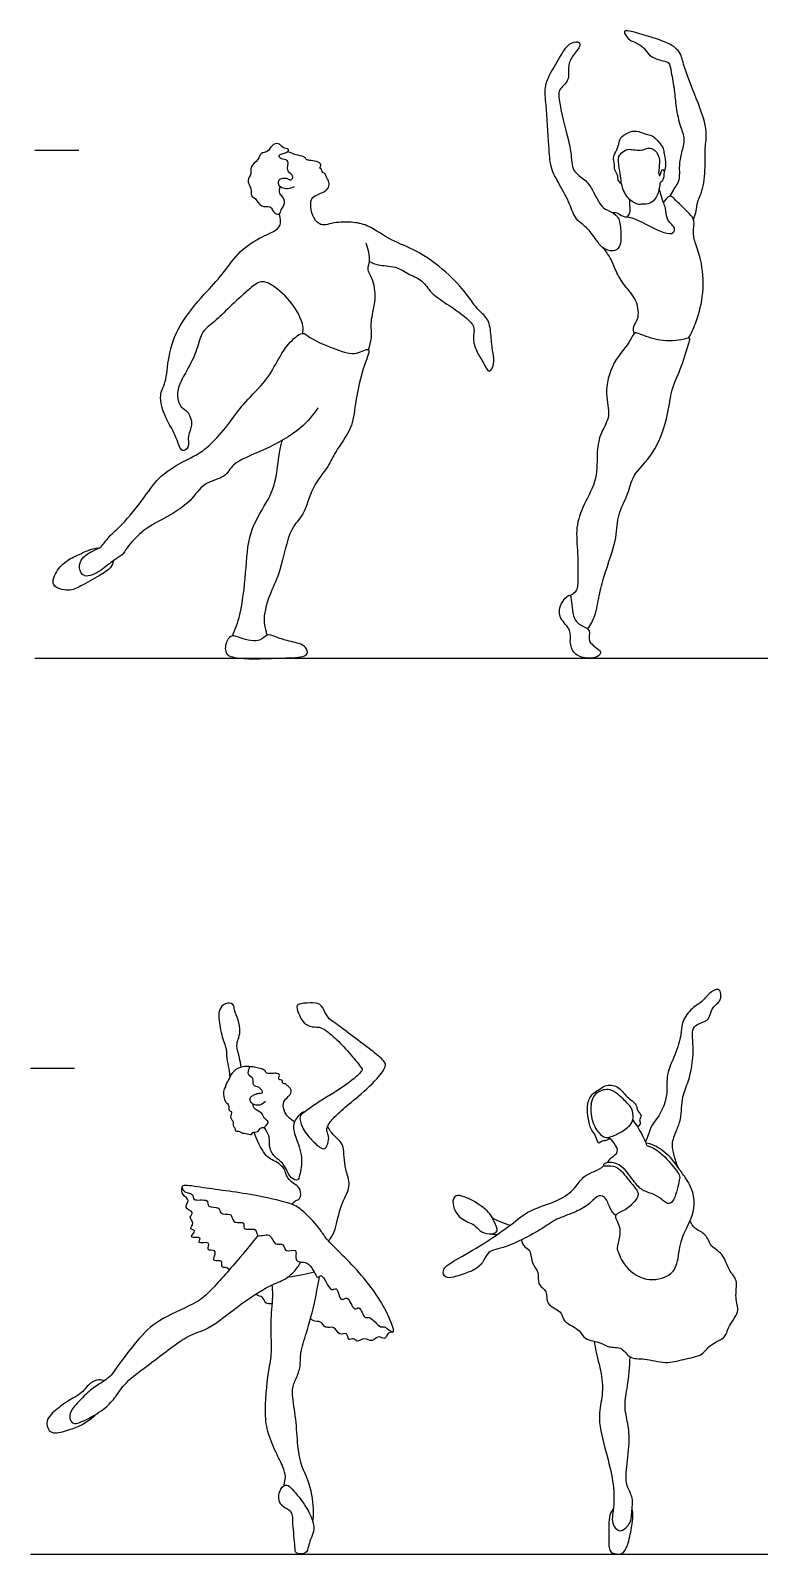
# Model space of a CAD drawing. Header units: millimetres. Extents: x 71.6 to 121.6, y 1.1 to 34.5.
# Drawn here: x 89.56 to 92.08, y 4.68 to 9.94 of the extents above; entities that cross this region are included whole.
import ezdxf

# ---------------------------------------------------------------- set-up
doc = ezdxf.new("R2010")
doc.units = ezdxf.units.MM

msp = doc.modelspace()

# ---------------------------------------------------------------- linework, layer by layer
for p, q in [((89.5772, 9.529), (89.7296, 9.529)), ((89.5772, 7.7764), (103.0033, 7.7764)), ((89.5623, 6.361), (89.7147, 6.361)), ((89.5623, 4.6846), (102.6985, 4.6846))]:
    msp.add_line(p, q)
for points, knots in [([(91.8495, 9.2904), (91.8532, 9.2994), (91.8605, 9.318), (91.8617, 9.3537), (91.8861, 9.396), (91.8914, 9.4815), (91.8878, 9.5362), (91.8999, 9.5961), (91.8666, 9.6927), (91.8179, 9.808), (91.808, 9.8596), (91.7867, 9.8858), (91.7453, 9.9064), (91.689, 9.9228), (91.6336, 9.9409), (91.604, 9.9427), (91.6245, 9.9093), (91.6469, 9.9028), (91.6837, 9.8819), (91.6933, 9.8528), (91.7448, 9.8362), (91.7669, 9.8335), (91.7733, 9.7952), (91.7852, 9.7346), (91.7876, 9.6774), (91.8037, 9.6105), (91.8218, 9.5675), (91.8077, 9.5203), (91.7984, 9.4766), (91.8035, 9.427), (91.788, 9.4055), (91.7803, 9.392), (91.7712, 9.3771), (91.7667, 9.3697)], [0, 0, 0, 0, 0.312652, 0.647949, 1.049754, 1.581726, 2.012896, 2.44696, 3.034744, 3.689166, 4.098309, 4.416281, 4.80193, 5.255413, 5.708396, 5.94916, 6.250825, 6.547147, 6.907727, 7.222459, 7.634677, 7.889859, 8.223279, 8.683087, 9.128844, 9.605167, 9.995126, 10.387582, 10.782463, 11.184025, 11.467807, 11.695871, 11.990905, 11.990905, 11.990905, 11.990905]), ([(91.5361, 9.1935), (91.5473, 9.1842), (91.5705, 9.1789), (91.6014, 9.1914), (91.5988, 9.2595), (91.5931, 9.3008), (91.5589, 9.3204), (91.5304, 9.3305), (91.502, 9.3935), (91.477, 9.4279), (91.4275, 9.4564), (91.4305, 9.5256), (91.4023, 9.6142), (91.381, 9.7213), (91.3889, 9.7417), (91.4236, 9.7693), (91.4151, 9.8207), (91.4312, 9.8553), (91.4638, 9.8899), (91.4528, 9.9065), (91.4145, 9.8964), (91.3893, 9.8488), (91.3513, 9.7891), (91.3351, 9.7443), (91.3422, 9.6828), (91.3505, 9.5473), (91.355, 9.4658), (91.3873, 9.4118), (91.4237, 9.3448), (91.4408, 9.2877), (91.4954, 9.2556), (91.5203, 9.2065), (91.5361, 9.1935)], [0, 0, 0, 0, 0.350197, 0.643699, 1.103804, 1.478169, 1.817807, 2.131416, 2.598537, 2.986446, 3.392797, 3.846154, 4.429372, 5.019924, 5.276264, 5.635346, 6.03617, 6.399574, 6.772858, 7.039598, 7.331995, 7.76382, 8.253672, 8.639206, 9.092765, 9.767398, 10.251158, 10.747629, 11.257447, 11.690307, 12.142396, 12.635122, 12.635122, 12.635122, 12.635122]), ([(91.6017, 9.4128), (91.597, 9.4161), (91.5876, 9.4249), (91.59, 9.4443), (91.5752, 9.4602), (91.5783, 9.4839), (91.5706, 9.5017), (91.5821, 9.5241), (91.5937, 9.5495), (91.5948, 9.5739), (91.6248, 9.5903), (91.6523, 9.5995), (91.6848, 9.5822), (91.7083, 9.5836), (91.7353, 9.5505), (91.7465, 9.5356), (91.7481, 9.5148), (91.7564, 9.479), (91.7511, 9.463), (91.7482, 9.4553)], [0, 0, 0, 0, 0.239849, 0.483179, 0.74171, 1.01626, 1.262285, 1.543539, 1.8516, 2.124948, 2.447973, 2.757948, 3.094413, 3.370491, 3.735894, 3.985472, 4.24388, 4.591204, 4.878495, 4.878495, 4.878495, 4.878495]), ([(90.4724, 9.4025), (90.4565, 9.3946), (90.4273, 9.3949), (90.416, 9.4128), (90.4183, 9.4282), (90.4333, 9.4329), (90.4488, 9.4332), (90.4599, 9.422), (90.469, 9.4346), (90.4649, 9.446), (90.4426, 9.4573), (90.4578, 9.495), (90.4332, 9.4969), (90.4177, 9.5043), (90.4225, 9.5177), (90.4518, 9.5207), (90.4546, 9.5352), (90.4308, 9.5351), (90.4202, 9.5561), (90.3922, 9.5471), (90.3841, 9.5216), (90.3539, 9.521), (90.351, 9.4946), (90.3173, 9.4729), (90.3271, 9.4471), (90.3053, 9.424), (90.3269, 9.397), (90.3202, 9.3699), (90.3414, 9.3634), (90.3555, 9.3297), (90.3901, 9.3385), (90.3969, 9.3214), (90.4053, 9.3111), (90.4232, 9.3046), (90.4257, 9.3249), (90.4436, 9.3443), (90.4333, 9.3699), (90.4197, 9.378), (90.4212, 9.3956), (90.4239, 9.4031)], [0, 0, 0, 0, 0.345126, 0.601313, 0.810963, 1.031908, 1.264051, 1.469865, 1.663808, 1.855207, 2.124347, 2.447607, 2.700668, 2.928579, 3.10804, 3.417703, 3.582577, 3.839197, 4.104008, 4.384781, 4.675362, 4.960926, 5.241459, 5.590561, 5.87024, 6.168096, 6.490452, 6.773179, 7.021689, 7.353981, 7.666655, 7.892684, 8.112301, 8.330588, 8.56527, 8.861413, 9.146792, 9.378001, 9.633114, 9.633114, 9.633114, 9.633114]), ([(90.7314, 9.1444), (90.7414, 9.14), (90.7615, 9.1298), (90.824, 9.1308), (90.8684, 9.0985), (90.9164, 9.0818), (90.9441, 9.033), (90.9984, 8.9997), (91.0761, 8.9457), (91.0968, 8.9147), (91.0865, 8.8788), (91.0999, 8.8331), (91.1247, 8.7998), (91.1439, 8.7522), (91.1653, 8.7946), (91.1565, 8.8332), (91.151, 8.887), (91.1463, 8.9465), (91.1051, 8.9762), (91.0672, 9.0359), (90.9975, 9.1114), (90.8949, 9.1857), (90.8085, 9.2145), (90.7313, 9.2693), (90.6795, 9.2819), (90.6096, 9.2812), (90.5824, 9.2698), (90.5552, 9.2722), (90.5333, 9.3027), (90.527, 9.3419), (90.5326, 9.3703), (90.5709, 9.381), (90.5928, 9.3987), (90.5942, 9.4197), (90.5819, 9.4368), (90.5789, 9.4505), (90.5688, 9.4504), (90.5666, 9.4657), (90.5578, 9.4665), (90.5692, 9.4807), (90.5489, 9.4916), (90.5262, 9.4932), (90.5141, 9.496), (90.5062, 9.5087), (90.477, 9.5122), (90.4593, 9.5203), (90.45, 9.5244)], [0, 0, 0, 0, 0.330094, 0.774539, 1.201593, 1.603011, 2.016562, 2.486328, 3.0471, 3.37985, 3.715152, 4.104334, 4.499674, 4.838752, 5.148973, 5.521954, 5.950267, 6.38293, 6.776666, 7.254421, 7.844526, 8.49086, 9.048721, 9.595734, 10.023548, 10.496365, 10.808241, 11.086928, 11.428907, 11.793369, 12.081459, 12.432988, 12.732045, 12.97847, 13.243859, 13.445737, 13.603178, 13.812976, 13.943674, 14.138757, 14.384451, 14.668465, 14.862319, 15.069367, 15.373554, 15.692214, 15.692214, 15.692214, 15.692214]), ([(91.6694, 9.3424), (91.6758, 9.3428), (91.6946, 9.3417), (91.7179, 9.3569), (91.7336, 9.3942), (91.7326, 9.4176), (91.7422, 9.4194), (91.7479, 9.4393), (91.7494, 9.4633), (91.7386, 9.4633), (91.7351, 9.4361), (91.7273, 9.4483), (91.7332, 9.4779), (91.7326, 9.5154), (91.7002, 9.5448), (91.6681, 9.5218), (91.6208, 9.5389), (91.6006, 9.518), (91.5893, 9.5086), (91.5926, 9.4659), (91.6003, 9.4325), (91.6008, 9.4057), (91.6208, 9.3608), (91.656, 9.3399), (91.6647, 9.3421), (91.6694, 9.3424)], [0, 0, 0, 0, 0.280985, 0.579938, 0.949098, 1.209674, 1.359061, 1.621183, 1.891252, 2.024043, 2.289374, 2.428109, 2.747848, 3.105428, 3.444551, 3.781528, 4.173126, 4.461088, 4.67163, 5.03793, 5.382916, 5.678952, 6.08233, 6.436113, 6.641746, 6.641746, 6.641746, 6.641746]), ([(91.5696, 9.3138), (91.5747, 9.3145), (91.5861, 9.3161), (91.6072, 9.2972), (91.6347, 9.3007), (91.6872, 9.2722), (91.7737, 9.2281), (91.7916, 9.2623), (91.7539, 9.2849), (91.7563, 9.3301), (91.7447, 9.3461), (91.7377, 9.3771), (91.7335, 9.3898), (91.7315, 9.3964)], [0, 0, 0, 0, 0.228138, 0.519398, 0.805523, 1.266443, 1.812452, 2.06965, 2.422945, 2.794971, 3.05261, 3.371102, 3.634164, 3.634164, 3.634164, 3.634164]), ([(91.8329, 8.88), (91.8418, 8.8967), (91.8582, 8.9322), (91.8865, 9.0237), (91.882, 9.1371), (91.858, 9.1994), (91.8463, 9.2431), (91.8556, 9.2871), (91.8357, 9.311), (91.7846, 9.3596), (91.7683, 9.3765), (91.7497, 9.3571), (91.7459, 9.3474)], [0, 0, 0, 0, 0.435137, 0.999718, 1.617395, 2.086539, 2.471558, 2.838303, 3.158262, 3.646764, 3.894608, 4.218307, 4.218307, 4.218307, 4.218307]), ([(90.5017, 8.8972), (90.5028, 8.9058), (90.5055, 8.9252), (90.4757, 8.9936), (90.4101, 9.0578), (90.357, 9.0849), (90.3109, 9.044), (90.249, 8.9887), (90.1992, 8.9368), (90.151, 8.9054), (90.138, 8.8397), (90.1092, 8.7803), (90.0782, 8.7292), (90.0643, 8.6827), (90.0791, 8.6404), (90.1075, 8.6296), (90.1252, 8.5788), (90.1009, 8.5452), (90.1136, 8.5035), (90.0804, 8.4825), (90.0672, 8.5436), (90.0267, 8.6021), (90.0027, 8.684), (90.0322, 8.7278), (90.0363, 8.8213), (90.0708, 8.926), (90.1578, 9.0292), (90.2289, 9.1031), (90.2822, 9.1844), (90.3592, 9.2319), (90.4221, 9.2556), (90.4259, 9.2831), (90.4236, 9.3008), (90.4203, 9.3087)], [0, 0, 0, 0, 0.294764, 0.781534, 1.34562, 1.755049, 2.177973, 2.71317, 3.204731, 3.627318, 4.086119, 4.559528, 5.005436, 5.402589, 5.764578, 6.071722, 6.465836, 6.827984, 7.187245, 7.455557, 7.854944, 8.367972, 8.877415, 9.279144, 9.82311, 10.437531, 11.098434, 11.614665, 12.202602, 12.766963, 13.259015, 13.537695, 13.829296, 13.829296, 13.829296, 13.829296]), ([(91.6221, 9.2986), (91.6257, 9.3032), (91.6324, 9.3137), (91.63, 9.338), (91.6298, 9.3521), (91.6293, 9.3593)], [0, 0, 0, 0, 0.2416854, 0.5222923, 0.7915642, 0.7915642, 0.7915642, 0.7915642]), ([(90.7283, 8.8411), (90.733, 8.8542), (90.7422, 8.8818), (90.7336, 8.9393), (90.7547, 9.0047), (90.7495, 9.078), (90.721, 9.1154), (90.737, 9.1475), (90.728, 9.1895), (90.72, 9.2088)], [0, 0, 0, 0, 0.372411, 0.803185, 1.285039, 1.774871, 2.145607, 2.468631, 2.924836, 2.924836, 2.924836, 2.924836]), ([(91.6447, 8.8961), (91.6426, 8.904), (91.6396, 8.9227), (91.6636, 8.9455), (91.6571, 9.0143), (91.6112, 9.06), (91.581, 9.1114), (91.5648, 9.1581), (91.546, 9.1823), (91.5361, 9.1935)], [0, 0, 0, 0, 0.285965, 0.599643, 1.055324, 1.523519, 1.967847, 2.371757, 2.758518, 2.758518, 2.758518, 2.758518]), ([(90.5541, 8.6406), (90.5368, 8.6151), (90.4981, 8.5642), (90.3714, 8.4929), (90.2575, 8.4526), (90.2378, 8.3976), (90.1576, 8.3846), (90.1165, 8.314), (90.0319, 8.2612), (89.9548, 8.2249), (89.894, 8.1596), (89.8811, 8.1304), (89.8465, 8.1146), (89.8099, 8.0788), (89.7467, 8.0476), (89.7267, 8.0886), (89.7389, 8.1246), (89.775, 8.1461), (89.8073, 8.1576), (89.8337, 8.1996), (89.8815, 8.2362), (89.9582, 8.3341), (90.0072, 8.4078), (90.0945, 8.4584), (90.146, 8.4819), (90.2001, 8.5274), (90.2587, 8.6003), (90.3019, 8.6624), (90.377, 8.7315), (90.4178, 8.8088), (90.4471, 8.8582), (90.5016, 8.9085), (90.5257, 8.8775), (90.6204, 8.8398), (90.6813, 8.8186), (90.7431, 8.8568), (90.7083, 8.7813), (90.6809, 8.6541), (90.6751, 8.5701), (90.6126, 8.4905), (90.5919, 8.4361), (90.5305, 8.3686), (90.5089, 8.2685), (90.4533, 8.2262), (90.4273, 8.0758), (90.39, 8.0077), (90.3614, 7.9146), (90.3745, 7.8687), (90.3772, 7.8597), (90.3785, 7.8558)], [0, 0, 0, 0, 0.553938, 1.254839, 1.876415, 2.281138, 2.765108, 3.277429, 3.846384, 4.392672, 4.924534, 5.240115, 5.576427, 6.006179, 6.450578, 6.778542, 7.121656, 7.487473, 7.821216, 8.209205, 8.661213, 9.29956, 9.855839, 10.420353, 10.854385, 11.332608, 11.88857, 12.395629, 12.975601, 13.50989, 13.964254, 14.412775, 14.724684, 15.305872, 15.786853, 16.163143, 16.578376, 17.261079, 17.796489, 18.356318, 18.798554, 19.341856, 19.909882, 20.383042, 21.074161, 21.607002, 22.165948, 22.54766, 22.751755, 22.751755, 22.751755, 22.751755]), ([(91.4852, 7.877), (91.4947, 7.8917), (91.5125, 7.9225), (91.5245, 7.9952), (91.5405, 8.0622), (91.5886, 8.1915), (91.5849, 8.2708), (91.6268, 8.3419), (91.6379, 8.4114), (91.7181, 8.4781), (91.765, 8.6178), (91.7711, 8.7031), (91.8102, 8.7801), (91.8325, 8.8628), (91.8402, 8.8841), (91.8021, 8.8708), (91.7234, 8.8683), (91.6627, 8.8972), (91.6433, 8.9005), (91.6331, 8.8669), (91.5667, 8.7979), (91.5405, 8.6896), (91.5669, 8.6132), (91.5286, 8.5561), (91.5138, 8.4872), (91.5215, 8.3942), (91.4701, 8.3082), (91.4411, 8.2265), (91.4521, 8.1396), (91.4503, 8.0488), (91.4502, 8.0084), (91.4324, 7.9959), (91.4243, 7.9919)], [0, 0, 0, 0, 0.418951, 0.902286, 1.395797, 2.067329, 2.585877, 3.094135, 3.565535, 4.144209, 4.840329, 5.373858, 5.917881, 6.454202, 6.656595, 6.965802, 7.499218, 7.970097, 8.18401, 8.488403, 9.054901, 9.661905, 10.161837, 10.618124, 11.10037, 11.651585, 12.225009, 12.755889, 13.300137, 13.853331, 14.205075, 14.506001, 14.506001, 14.506001, 14.506001]), ([(90.2593, 7.8533), (90.2693, 7.8772), (90.289, 7.9265), (90.3071, 8.0729), (90.3113, 8.2088), (90.376, 8.3107), (90.4106, 8.3794), (90.4194, 8.4865), (90.4277, 8.5142), (90.4313, 8.5283)], [0, 0, 0, 0, 0.507708, 1.203023, 1.884383, 2.499771, 3.015557, 3.599223, 3.980286, 3.980286, 3.980286, 3.980286]), ([(89.8486, 8.113), (89.8465, 8.1045), (89.8406, 8.0853), (89.8, 8.06), (89.7358, 8.0248), (89.6969, 8.0051), (89.6265, 8.022), (89.6545, 8.0847), (89.6931, 8.1182), (89.7404, 8.1384), (89.7766, 8.1558), (89.791, 8.1559), (89.7977, 8.1559)], [0, 0, 0, 0, 0.295376, 0.68895, 1.184138, 1.575553, 1.994878, 2.408572, 2.830998, 3.246254, 3.606232, 3.864749, 3.864749, 3.864749, 3.864749]), ([(91.4805, 7.7764), (91.4944, 7.775), (91.5171, 7.7777), (91.5407, 7.8009), (91.4772, 7.8292), (91.4989, 7.8738), (91.4652, 7.8863), (91.4306, 7.9086), (91.4301, 7.9826), (91.4208, 7.9999), (91.3863, 7.9616), (91.3844, 7.9118), (91.431, 7.8747), (91.4208, 7.8333), (91.4348, 7.7878), (91.4656, 7.778), (91.4805, 7.7764)], [0, 0, 0, 0, 0.355562, 0.607383, 1.031546, 1.367557, 1.654845, 2.019325, 2.508142, 2.697305, 3.068483, 3.468538, 3.885516, 4.246404, 4.624297, 5.007044, 5.007044, 5.007044, 5.007044]), ([(90.3785, 7.8558), (90.3862, 7.8585), (90.4084, 7.8498), (90.453, 7.8335), (90.5082, 7.8254), (90.5214, 7.7954), (90.506, 7.7782), (90.4266, 7.7769), (90.287, 7.7708), (90.2288, 7.7876), (90.237, 7.8378), (90.259, 7.8591), (90.288, 7.8424), (90.3558, 7.8288), (90.3705, 7.8529), (90.3785, 7.8558)], [0, 0, 0, 0, 0.305573, 0.716373, 1.141187, 1.430056, 1.659239, 2.16423, 2.867955, 3.269396, 3.638522, 3.925756, 4.24593, 4.709602, 5.028927, 5.028927, 5.028927, 5.028927]), ([(91.7967, 6.019), (91.7907, 6.0326), (91.7825, 6.0614), (91.7725, 6.0988), (91.7911, 6.1483), (91.8082, 6.185), (91.8089, 6.2661), (91.8358, 6.317), (91.8545, 6.4208), (91.8402, 6.501), (91.87, 6.5164), (91.9076, 6.5288), (91.9091, 6.5686), (91.9424, 6.5903), (91.9461, 6.6152), (91.9369, 6.6422), (91.8998, 6.6176), (91.8795, 6.588), (91.8369, 6.5663), (91.8076, 6.5172), (91.8091, 6.4764), (91.7868, 6.406), (91.7542, 6.3412), (91.761, 6.2763), (91.7474, 6.2299), (91.7292, 6.1926), (91.7049, 6.1667), (91.6941, 6.1308), (91.687, 6.1156), (91.6837, 6.1078)], [0, 0, 0, 0, 0.378095, 0.727976, 1.126206, 1.49497, 1.988887, 2.425697, 3.011282, 3.500083, 3.794943, 4.132554, 4.46667, 4.80914, 5.087307, 5.336639, 5.669531, 6.019649, 6.405812, 6.819507, 7.178915, 7.660601, 8.146603, 8.595348, 8.986943, 9.347087, 9.683775, 10.025194, 10.309701, 10.309701, 10.309701, 10.309701]), ([(90.2896, 6.3651), (90.2875, 6.3758), (90.2843, 6.3966), (90.2714, 6.4388), (90.2788, 6.4617), (90.2879, 6.4884), (90.2804, 6.5282), (90.2648, 6.5604), (90.2648, 6.5851), (90.2318, 6.5885), (90.2128, 6.5634), (90.2107, 6.5391), (90.2192, 6.4755), (90.2398, 6.4283), (90.2378, 6.3967), (90.2475, 6.3587), (90.2492, 6.3403), (90.2501, 6.331)], [0, 0, 0, 0, 0.327319, 0.698384, 0.973414, 1.269286, 1.630735, 1.975662, 2.231545, 2.519246, 2.820499, 3.099871, 3.555237, 3.966403, 4.283044, 4.63494, 4.937017, 4.937017, 4.937017, 4.937017]), ([(90.588, 6.1343), (90.5896, 6.1295), (90.5934, 6.1205), (90.5871, 6.0931), (90.5723, 6.0758), (90.5294, 6.1142), (90.4993, 6.1539), (90.4876, 6.1948), (90.5034, 6.2072), (90.5242, 6.222), (90.5686, 6.2535), (90.6121, 6.277), (90.6761, 6.3215), (90.7103, 6.3551), (90.7033, 6.3642), (90.6655, 6.4113), (90.6224, 6.4581), (90.5821, 6.4923), (90.5589, 6.5053), (90.5251, 6.502), (90.5001, 6.523), (90.4901, 6.5427), (90.4781, 6.5734), (90.489, 6.5846), (90.5274, 6.5872), (90.5638, 6.5864), (90.578, 6.5546), (90.592, 6.5301), (90.6171, 6.5152), (90.6783, 6.4683), (90.7408, 6.4221), (90.7855, 6.3853), (90.7895, 6.3665), (90.7565, 6.3194), (90.6857, 6.2574), (90.6304, 6.2125), (90.5971, 6.1794), (90.5823, 6.1541), (90.5862, 6.1397), (90.588, 6.1343)], [0, 0, 0, 0, 0.217155, 0.514888, 0.741094, 1.140691, 1.568596, 1.913567, 2.142555, 2.430966, 2.846004, 3.257315, 3.773919, 4.140104, 4.295426, 4.728021, 5.206741, 5.613574, 5.900209, 6.221811, 6.533258, 6.812164, 7.123634, 7.317873, 7.668871, 8.003585, 8.322257, 8.61967, 8.920058, 9.417011, 9.942832, 10.359855, 10.577765, 10.990284, 11.557478, 12.044429, 12.431093, 12.727199, 12.974622, 12.974622, 12.974622, 12.974622]), ([(90.3727, 6.2461), (90.3625, 6.2364), (90.3518, 6.2331), (90.3268, 6.2341), (90.3162, 6.255), (90.3243, 6.2651), (90.3368, 6.2707), (90.3501, 6.2766), (90.3689, 6.2739), (90.352, 6.2996), (90.3263, 6.2973), (90.3354, 6.3292), (90.307, 6.3373), (90.3185, 6.3609), (90.317, 6.3699), (90.2756, 6.3658), (90.2526, 6.3391), (90.2483, 6.3252), (90.2371, 6.3095), (90.2356, 6.2965), (90.2239, 6.2808), (90.2322, 6.2433), (90.2495, 6.2357), (90.2437, 6.2142), (90.2614, 6.2127), (90.2468, 6.1908), (90.266, 6.1772), (90.2578, 6.1629), (90.2703, 6.1563), (90.2665, 6.1421), (90.2853, 6.1458), (90.2908, 6.1356), (90.3036, 6.1383), (90.3266, 6.1279), (90.3274, 6.1427), (90.3479, 6.1388), (90.3546, 6.1569), (90.3675, 6.1561), (90.3756, 6.1629), (90.3875, 6.1781), (90.3658, 6.1865), (90.3637, 6.2084), (90.3345, 6.2171), (90.3303, 6.2316), (90.3286, 6.2382)], [0, 0, 0, 0, 0.224043, 0.505945, 0.760097, 0.950849, 1.164545, 1.394761, 1.590866, 1.856715, 2.117506, 2.395302, 2.664482, 2.929971, 3.068029, 3.418216, 3.760994, 3.982893, 4.230589, 4.435989, 4.685905, 5.02977, 5.26517, 5.501537, 5.685069, 5.933098, 6.185759, 6.386912, 6.579883, 6.76067, 6.977745, 7.155538, 7.361975, 7.62708, 7.795654, 8.029188, 8.261884, 8.4523, 8.644338, 8.863269, 9.104216, 9.361295, 9.660771, 9.923005, 9.923005, 9.923005, 9.923005]), ([(90.4728, 6.176), (90.4647, 6.1805), (90.4501, 6.1926), (90.4357, 6.2151), (90.432, 6.2479), (90.4524, 6.2619), (90.4642, 6.2786), (90.4577, 6.297), (90.4456, 6.3011), (90.4443, 6.3089), (90.4292, 6.3059), (90.4342, 6.3227), (90.416, 6.3191), (90.4209, 6.3332), (90.4212, 6.34), (90.4117, 6.3449), (90.3971, 6.3427), (90.3761, 6.3416), (90.3708, 6.357), (90.349, 6.3613), (90.3306, 6.3662), (90.321, 6.3664), (90.3164, 6.3663)], [0, 0, 0, 0, 0.299503, 0.595638, 0.904257, 1.177955, 1.424195, 1.647233, 1.842398, 1.981513, 2.164018, 2.346814, 2.535004, 2.720664, 2.865906, 3.033982, 3.258095, 3.500463, 3.710351, 3.97128, 4.223487, 4.435764, 4.435764, 4.435764, 4.435764]), ([(91.5603, 6.1195), (91.5563, 6.1161), (91.5472, 6.1097), (91.5334, 6.1121), (91.5211, 6.0951), (91.5134, 6.1317), (91.4923, 6.1519), (91.4851, 6.198), (91.4808, 6.239), (91.5009, 6.2764), (91.5222, 6.284), (91.5434, 6.3061), (91.5933, 6.3019), (91.6167, 6.2603), (91.6558, 6.2391), (91.6535, 6.2128), (91.675, 6.1989), (91.6603, 6.1833), (91.6687, 6.172), (91.6631, 6.164), (91.6574, 6.1585)], [0, 0, 0, 0, 0.224177, 0.431713, 0.626581, 0.919414, 1.237141, 1.614428, 1.984308, 2.33531, 2.597798, 2.898859, 3.269886, 3.658263, 4.018802, 4.288739, 4.539089, 4.761636, 4.957401, 5.134544, 5.134544, 5.134544, 5.134544]), ([(91.5765, 6.129), (91.5685, 6.1256), (91.5461, 6.1172), (91.5195, 6.1391), (91.494, 6.1853), (91.494, 6.2496), (91.5157, 6.2801), (91.5648, 6.2968), (91.6123, 6.2497), (91.6392, 6.2233), (91.6438, 6.1891), (91.6328, 6.162), (91.5943, 6.1375), (91.5832, 6.1319), (91.5765, 6.129)], [0, 0, 0, 0, 0.306775, 0.618794, 1.030937, 1.475925, 1.810375, 2.184535, 2.632391, 2.983711, 3.297403, 3.599108, 3.971895, 4.228043, 4.228043, 4.228043, 4.228043]), ([(90.5077, 6.2102), (90.5045, 6.2105), (90.4953, 6.2058), (90.4849, 6.1959), (90.4643, 6.168), (90.4767, 6.121), (90.5046, 6.0564), (90.4919, 5.9949), (90.4858, 5.9711), (90.4588, 5.9813), (90.4446, 6.0146), (90.4281, 6.0403), (90.3984, 6.0573), (90.3844, 6.0942), (90.3896, 6.12), (90.3783, 6.1433), (90.3687, 6.158)], [0, 0, 0, 0, 0.177873, 0.417054, 0.740517, 1.12555, 1.609889, 2.059155, 2.301289, 2.561688, 2.9061, 3.22018, 3.548126, 3.892121, 4.182843, 4.526894, 4.526894, 4.526894, 4.526894]), ([(90.5913, 5.7644), (90.5997, 5.7776), (90.618, 5.8047), (90.6285, 5.8897), (90.6701, 5.9497), (90.6519, 6.0029), (90.644, 6.0425), (90.6435, 6.0823), (90.637, 6.106), (90.6025, 6.1333), (90.5904, 6.1553), (90.5877, 6.1615)], [0, 0, 0, 0, 0.391361, 0.914399, 1.392332, 1.798941, 2.167409, 2.519063, 2.794656, 3.212516, 3.370925, 3.370925, 3.370925, 3.370925]), ([(91.6889, 6.095), (91.688, 6.0974), (91.6792, 6.1198), (91.6634, 6.1521), (91.6403, 6.1841)], [0.2976681, 0.2976681, 0.2976681, 0.2976681, 0.3618374, 0.8729668, 0.8729668, 0.8729668, 0.8729668]), ([(90.4648, 5.8913), (90.4686, 5.8962), (90.4769, 5.9063), (90.4948, 5.9086), (90.4963, 5.9453), (90.4757, 5.9606), (90.4453, 5.9807), (90.44, 6.0239), (90.3894, 6.0476), (90.3693, 6.0636), (90.3422, 6.1123), (90.3338, 6.1407)], [0, 0, 0, 0, 0.246182, 0.46634, 0.776915, 1.06249, 1.394533, 1.756242, 2.160014, 2.45988, 2.967264, 2.967264, 2.967264, 2.967264]), ([(91.5512, 6.0351), (91.5562, 6.0412), (91.5643, 6.0538), (91.5956, 6.0702), (91.5764, 6.1046), (91.5638, 6.1174), (91.5559, 6.1227)], [0, 0, 0, 0, 0.274213, 0.575895, 0.894252, 1.198082, 1.198082, 1.198082, 1.198082]), ([(91.824, 5.9797), (91.8163, 5.9915), (91.7992, 6.0149), (91.7681, 6.0604), (91.7148, 6.0972), (91.6951, 6.1013), (91.6857, 6.1031)], [12.213049, 12.213049, 12.213049, 12.213049, 12.581667, 13.007112, 13.455825, 13.760462, 13.760462, 13.760462, 13.760462]), ([(91.6889, 6.095), (91.7053, 6.0886), (91.7369, 6.0759), (91.79, 6.0098), (91.8042, 5.9904), (91.8014, 5.9778), (91.7957, 5.9482), (91.7838, 5.9026), (91.7607, 5.8891), (91.7312, 5.9182), (91.7007, 5.931), (91.6701, 5.9397), (91.6395, 5.9742), (91.601, 6.0348), (91.5487, 6.0391), (91.5344, 6.0234), (91.5593, 6.0259), (91.593, 6.0213), (91.6299, 5.9692), (91.6569, 5.9391), (91.6605, 5.9207), (91.6456, 5.9003), (91.6176, 5.8707), (91.5762, 5.8579), (91.5833, 5.8373), (91.596, 5.8161), (91.5971, 5.7821), (91.5843, 5.7412), (91.5864, 5.7367), (91.5876, 5.7335), (91.5907, 5.7252), (91.6063, 5.6775), (91.6828, 5.6197), (91.7706, 5.6422), (91.7967, 5.6862), (91.8027, 5.7658), (91.8329, 5.8202), (91.8657, 5.9003), (91.8345, 5.9647), (91.824, 5.9797)], [0, 0, 0, 0, 0.411832, 0.926087, 1.197064, 1.423986, 1.423986, 1.915897, 2.162187, 2.506645, 2.838791, 3.147229, 3.528513, 4.007778, 4.393957, 4.57949, 4.810345, 5.140405, 5.590563, 5.951822, 6.173798, 6.44572, 6.818484, 7.164134, 7.387286, 7.666159, 8.004336, 8.363318, 8.524854, 8.524854, 8.524854, 8.935921, 9.482123, 9.987723, 10.377522, 10.870897, 11.322216, 11.889949, 12.213049, 12.213049, 12.213049, 12.213049]), ([(91.5137, 5.9147), (91.5028, 5.9065), (91.4807, 5.8827), (91.4322, 5.8607), (91.369, 5.8383), (91.342, 5.8143), (91.2068, 5.7392), (91.1399, 5.7337), (91.127, 5.6936), (91.0966, 5.664), (91.0544, 5.6513), (90.9925, 5.6287), (90.9799, 5.669), (91.0263, 5.6987), (91.1136, 5.7469), (91.2214, 5.8196), (91.2823, 5.8754), (91.3929, 5.9031), (91.4443, 5.9505), (91.4714, 5.9914), (91.5086, 6.0049), (91.5312, 6.0163), (91.5408, 6.0253)], [1.126105, 1.126105, 1.126105, 1.126105, 1.4865, 1.91121, 2.360393, 2.715283, 3.414987, 3.86801, 4.203067, 4.559546, 4.951802, 5.378681, 5.660609, 6.049869, 6.629298, 7.274777, 7.794233, 8.387144, 8.8581, 9.244354, 9.59483, 9.919121, 9.919121, 9.919121, 9.919121]), ([(90.5788, 5.779), (90.5915, 5.7626), (90.6461, 5.7096), (90.7683, 5.5838), (90.8351, 5.4205), (90.7829, 5.4755), (90.7689, 5.461), (90.733, 5.5112), (90.7129, 5.4916), (90.6993, 5.5466), (90.6758, 5.518), (90.6591, 5.5831), (90.6299, 5.5484), (90.6215, 5.6137), (90.5955, 5.5812), (90.5685, 5.6622), (90.5495, 5.6246), (90.5308, 5.7025), (90.4677, 5.684), (90.4879, 5.7468), (90.4384, 5.7208), (90.4393, 5.7612), (90.4002, 5.7448), (90.3943, 5.7996), (90.3379, 5.7718), (90.3472, 5.8154), (90.2887, 5.7972), (90.3059, 5.8359), (90.2641, 5.8228), (90.2575, 5.8476), (90.2528, 5.8605), (90.2126, 5.8547), (90.2177, 5.8862), (90.1698, 5.8775), (90.18, 5.9146), (90.1184, 5.8991), (90.1268, 5.9309), (90.0931, 5.9296), (90.0764, 5.9627), (90.1518, 5.9485), (90.3161, 5.9293), (90.4569, 5.8975), (90.497, 5.8761), (90.5593, 5.8121), (90.5703, 5.7901), (90.5788, 5.779)], [0, 0, 0, 0, 0.533958, 1.34961, 1.962911, 2.297339, 2.511472, 2.914485, 3.136169, 3.488377, 3.715334, 4.093921, 4.346458, 4.708444, 4.942147, 5.381183, 5.588978, 6.013187, 6.388494, 6.721863, 7.035303, 7.309579, 7.601994, 7.946309, 8.302725, 8.568251, 8.920918, 9.169021, 9.472365, 9.731538, 9.928059, 10.246411, 10.494138, 10.822235, 11.076185, 11.452209, 11.689482, 11.98887, 12.244124, 12.6557, 13.428584, 14.104501, 14.49289, 15.014302, 15.375057, 15.375057, 15.375057, 15.375057]), ([(90.2484, 5.6659), (90.2417, 5.6765), (90.2152, 5.6672), (90.2304, 5.7036), (90.1896, 5.6906), (90.1982, 5.7143), (90.2036, 5.736), (90.1646, 5.7291), (90.1895, 5.768), (90.1308, 5.751), (90.1602, 5.7835), (90.1007, 5.7708), (90.1409, 5.8045), (90.1044, 5.804), (90.1326, 5.8274), (90.1046, 5.8463), (90.1321, 5.8658), (90.0856, 5.8786), (90.1175, 5.9068), (90.0826, 5.923), (90.0846, 5.941), (90.0853, 5.9507)], [7.059324, 7.059324, 7.059324, 7.059324, 7.33475, 7.590728, 7.878199, 8.116537, 8.354876, 8.63183, 8.897717, 9.226536, 9.454618, 9.768398, 10.04715, 10.275908, 10.538689, 10.816664, 11.062088, 11.370897, 11.656702, 11.96141, 12.245602, 12.245602, 12.245602, 12.245602]), ([(91.145, 5.7893), (91.1323, 5.7897), (91.1102, 5.7995), (91.0948, 5.8241), (91.043, 5.8376), (91.0144, 5.8899), (91.0264, 5.9338), (91.0981, 5.9024), (91.15, 5.8613), (91.1605, 5.8322), (91.1819, 5.7961), (91.1566, 5.7888), (91.145, 5.7893)], [0, 0, 0, 0, 0.334163, 0.629543, 1.031391, 1.457316, 1.764894, 2.225423, 2.693397, 3.013898, 3.332712, 3.637553, 3.637553, 3.637553, 3.637553]), ([(91.5814, 5.8531), (91.576, 5.8584), (91.565, 5.8683), (91.5516, 5.9072), (91.5366, 5.9222), (91.52, 5.9217), (91.5137, 5.9147)], [0, 0, 0, 0, 0.269532, 0.624814, 0.858638, 1.126105, 1.126105, 1.126105, 1.126105]), ([(91.1551, 5.8459), (91.164, 5.8407), (91.1826, 5.8312), (91.2057, 5.823), (91.2175, 5.8198)], [0, 0, 0, 0, 0.3159487, 0.6589919, 0.6589919, 0.6589919, 0.6589919]), ([(91.1534, 5.7897), (91.1578, 5.7891), (91.1665, 5.7879), (91.1702, 5.7873), (91.172, 5.787)], [0, 0, 0, 0, 0.2056727, 0.3397373, 0.3397373, 0.3397373, 0.3397373]), ([(91.2559, 5.769), (91.2582, 5.7609), (91.2647, 5.7436), (91.2897, 5.7345), (91.2895, 5.6836), (91.3198, 5.6598), (91.3078, 5.6144), (91.3486, 5.5937), (91.3369, 5.5445), (91.3931, 5.5252), (91.3985, 5.4994), (91.4073, 5.4829), (91.461, 5.4581), (91.4712, 5.4233), (91.5326, 5.4168), (91.5559, 5.3958), (91.6059, 5.4011), (91.6278, 5.3556), (91.6827, 5.3622), (91.7532, 5.3388), (91.8142, 5.3579), (91.882, 5.3685), (91.9032, 5.4091), (91.965, 5.4306), (91.9647, 5.4677), (92.0133, 5.5199), (91.9901, 5.5684), (92.0047, 5.6311), (91.972, 5.6582), (91.9538, 5.7245), (91.9067, 5.7433), (91.896, 5.7907), (91.8531, 5.8046), (91.8425, 5.8249), (91.8376, 5.8344)], [0, 0, 0, 0, 0.284809, 0.554643, 0.935097, 1.272236, 1.622544, 1.966126, 2.323639, 2.725637, 2.998113, 3.237052, 3.657674, 3.986136, 4.404816, 4.724127, 5.09566, 5.45917, 5.858373, 6.341513, 6.798254, 7.249402, 7.623217, 8.051091, 8.377095, 8.825946, 9.225753, 9.656098, 10.009547, 10.46426, 10.850003, 11.220357, 11.58161, 11.902597, 11.902597, 11.902597, 11.902597]), ([(90.3464, 5.7842), (90.3268, 5.7589), (90.2896, 5.7118), (90.1849, 5.5938), (90.139, 5.5514), (90.0113, 5.4992), (89.9383, 5.4379), (89.8512, 5.3159), (89.8334, 5.2931), (89.81, 5.2777), (89.7849, 5.263), (89.7594, 5.2427), (89.714, 5.1968), (89.6918, 5.1641), (89.7062, 5.131), (89.7338, 5.1393), (89.7629, 5.152), (89.8232, 5.1875), (89.8572, 5.2282), (89.8917, 5.2826), (89.981, 5.3437), (90.1033, 5.4436), (90.1764, 5.4565), (90.2894, 5.5517), (90.3924, 5.6162), (90.4496, 5.6327), (90.4835, 5.6718), (90.4955, 5.6927)], [0, 0, 0, 0, 0.558904, 1.259383, 1.726643, 2.370158, 2.961519, 3.641068, 3.954449, 4.305977, 4.305977, 4.709089, 5.168093, 5.517325, 5.811544, 6.083707, 6.412925, 6.885123, 7.302121, 7.743689, 8.345783, 9.054311, 9.543273, 10.229979, 10.862002, 11.294076, 11.778184, 11.778184, 11.778184, 11.778184]), ([(90.5413, 5.6571), (90.5282, 5.654), (90.5018, 5.6483), (90.4668, 5.6423), (90.4493, 5.6398)], [0, 0, 0, 0, 0.3629097, 0.7784636, 0.7784636, 0.7784636, 0.7784636]), ([(90.5363, 4.7977), (90.538, 4.809), (90.542, 4.8319), (90.5284, 4.9308), (90.4909, 4.9951), (90.4826, 5.0826), (90.4769, 5.1706), (90.46, 5.2514), (90.4792, 5.29), (90.4956, 5.333), (90.4913, 5.3778), (90.5158, 5.4512), (90.5346, 5.5168), (90.5529, 5.6011), (90.5596, 5.6435)], [0, 0, 0, 0, 0.333989, 0.890392, 1.391269, 1.915072, 2.463029, 2.969499, 3.335499, 3.710828, 4.092192, 4.582065, 5.064177, 5.71188, 5.71188, 5.71188, 5.71188]), ([(90.3966, 5.5479), (90.3876, 5.5482), (90.3692, 5.5469), (90.3666, 5.5767), (90.3497, 5.5739), (90.3396, 5.582)], [5.0692898, 5.0692898, 5.0692898, 5.0692898, 5.3478049, 5.6701836, 5.9517131, 5.9517131, 5.9517131, 5.9517131]), ([(90.4373, 4.9207), (90.4379, 4.926), (90.4387, 4.9368), (90.4443, 4.9524), (90.4331, 4.9895), (90.4071, 5.037), (90.3773, 5.111), (90.3693, 5.1798), (90.3832, 5.3262), (90.3941, 5.3559), (90.3935, 5.4365), (90.3904, 5.4922), (90.4009, 5.5811), (90.3972, 5.6028), (90.396, 5.6137)], [0, 0, 0, 0, 0.22612, 0.450633, 0.791592, 1.220297, 1.717067, 2.215807, 2.891125, 3.230767, 3.719233, 4.173212, 4.699531, 5.026952, 5.026952, 5.026952, 5.026952]), ([(90.8104, 5.4507), (90.8054, 5.4501), (90.7937, 5.4495), (90.7861, 5.4207), (90.7629, 5.4431), (90.7416, 5.412), (90.7153, 5.4357), (90.6877, 5.4128), (90.6785, 5.4327), (90.6568, 5.4189), (90.6567, 5.4532), (90.6253, 5.4354), (90.6125, 5.4754), (90.5769, 5.4591), (90.5669, 5.4926), (90.5415, 5.4847), (90.5314, 5.4948), (90.5288, 5.498)], [0, 0, 0, 0, 0.223014, 0.481221, 0.735031, 1.030885, 1.32731, 1.623817, 1.838145, 2.064469, 2.318637, 2.587403, 2.900802, 3.201096, 3.48422, 3.779464, 3.888741, 3.888741, 3.888741, 3.888741]), ([(91.5074, 5.4192), (91.5091, 5.4071), (91.5147, 5.3722), (91.5369, 5.2968), (91.5357, 5.2242), (91.517, 5.1513), (91.5483, 5.0341), (91.5736, 4.9399), (91.5772, 4.8574), (91.5682, 4.8144), (91.5705, 4.781), (91.5993, 4.7576), (91.6214, 4.7809), (91.6349, 4.7962), (91.6382, 4.8477), (91.6417, 4.8823), (91.6157, 4.9205), (91.6168, 4.9762), (91.6305, 5.0673), (91.6248, 5.1338), (91.6081, 5.1995), (91.6242, 5.263), (91.6291, 5.3308), (91.6314, 5.3649)], [0.152124, 0.152124, 0.152124, 0.152124, 0.433563, 0.960524, 1.440124, 1.924627, 2.54235, 3.115338, 3.622263, 3.994636, 4.313343, 4.616414, 4.90488, 5.164686, 5.562294, 5.899027, 6.263608, 6.684204, 7.22815, 7.696528, 8.148687, 8.613713, 9.153467, 9.153467, 9.153467, 9.153467]), ([(89.8169, 5.2826), (89.8111, 5.2848), (89.7981, 5.2883), (89.7656, 5.2777), (89.7413, 5.2378), (89.6892, 5.2135), (89.6568, 5.1878), (89.61, 5.148), (89.6248, 5.1087), (89.6481, 5.0991), (89.7027, 5.1154), (89.7449, 5.1317), (89.7758, 5.155), (89.7892, 5.1681)], [0, 0, 0, 0, 0.246682, 0.562724, 0.949144, 1.373102, 1.753475, 2.178385, 2.506306, 2.773143, 3.19364, 3.588389, 4.01523, 4.01523, 4.01523, 4.01523]), ([(90.5101, 4.6888), (90.5175, 4.6934), (90.521, 4.7115), (90.5279, 4.7354), (90.5418, 4.7632), (90.5382, 4.8031), (90.5087, 4.8572), (90.4639, 4.913), (90.4416, 4.9283), (90.4162, 4.9018), (90.4189, 4.8483), (90.4705, 4.8346), (90.465, 4.7872), (90.4768, 4.7133), (90.4736, 4.6842), (90.5019, 4.6838), (90.5101, 4.6888)], [0, 0, 0, 0, 0.282311, 0.570146, 0.880803, 1.228672, 1.684433, 2.170388, 2.429659, 2.737772, 3.125697, 3.495126, 3.86574, 4.368267, 4.640785, 4.952321, 4.952321, 4.952321, 4.952321]), ([(91.5733, 4.8423), (91.5686, 4.8349), (91.5566, 4.8197), (91.5575, 4.7425), (91.5572, 4.6921), (91.5785, 4.6859), (91.6053, 4.6815), (91.6252, 4.7159), (91.6359, 4.7753), (91.6427, 4.8184), (91.6396, 4.8341), (91.6379, 4.8413)], [0, 0, 0, 0, 0.290728, 0.789988, 1.180068, 1.424114, 1.694923, 2.035121, 2.486842, 2.858704, 3.125333, 3.125333, 3.125333, 3.125333])]:
    msp.add_open_spline(points, degree=3, knots=knots)

doc.saveas('drawing.dxf')
